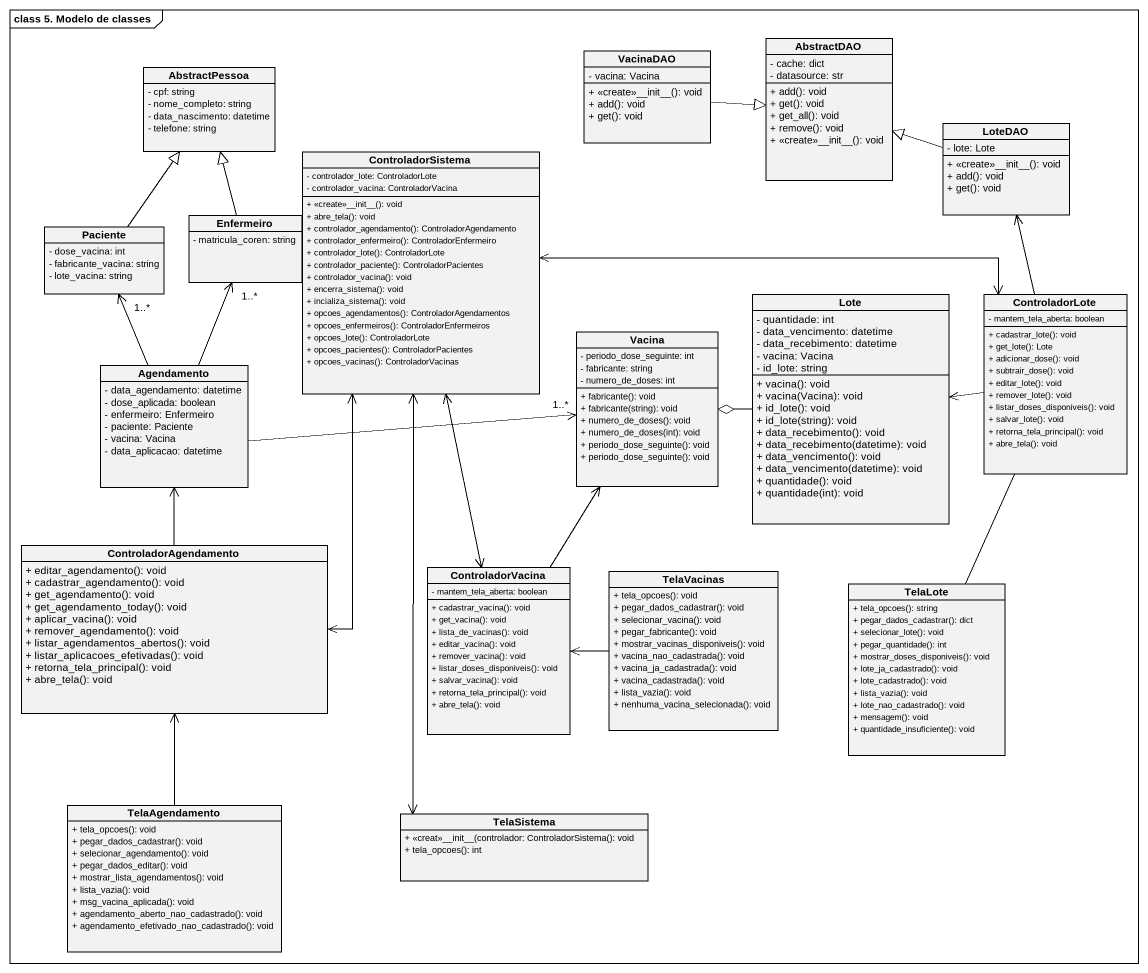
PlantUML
@startuml
mainframe class 5. Modelo de classes
hide circle
hide empty members
skinparam classAttributeIconSize 0
class VacinaDAO {
  - vacina: Vacina
  + <<create>>~__init~__(): void
  + add(): void
  + get(): void
}
class AbstractDAO {
  - cache: dict
  - datasource: str
  + add(): void
  + get(): void
  + get_all(): void
  + remove(): void
  + <<create>>~__init~__(): void
}
class AbstractPessoa {
  - cpf: string
  - nome_completo: string
  - data_nascimento: datetime
  - telefone: string
}
class LoteDAO {
  - lote: Lote
  + <<create>>~__init~__(): void
  + add(): void
  + get(): void
}
class ControladorSistema {
  - controlador_lote: ControladorLote
  - controlador_vacina: ControladorVacina
  + <<create>>~__init~__(): void
  + abre_tela(): void
  + controlador_agendamento(): ControladorAgendamento
  + controlador_enfermeiro(): ControladorEnfermeiro
  + controlador_lote(): ControladorLote
  + controlador_paciente(): ControladorPacientes
  + controlador_vacina(): void
  + encerra_sistema(): void
  + incializa_sistema(): void
  + opcoes_agendamentos(): ControladorAgendamentos
  + opcoes_enfermeiros(): ControladorEnfermeiros
  + opcoes_lote(): ControladorLote
  + opcoes_pacientes(): ControladorPacientes
  + opcoes_vacinas(): ControladorVacinas
}
class Paciente {
  - dose_vacina: int
  - fabricante_vacina: string
  - lote_vacina: string
}
class Enfermeiro {
  - matricula_coren: string
}
class Lote {
  - quantidade: int
  - data_vencimento: datetime
  - data_recebimento: datetime
  - vacina: Vacina
  - id_lote: string
  + vacina(): void
  + vacina(Vacina): void
  + id_lote(): void
  + id_lote(string): void
  + data_recebimento(): void
  + data_recebimento(datetime): void
  + data_vencimento(): void
  + data_vencimento(datetime): void
  + quantidade(): void
  + quantidade(int): void
}
class ControladorLote {
  - mantem_tela_aberta: boolean
  + cadastrar_lote(): void
  + get_lote(): Lote
  + adicionar_dose(): void
  + subtrair_dose(): void
  + editar_lote(): void
  + remover_lote(): void
  + listar_doses_disponiveis(): void
  + salvar_lote(): void
  + retorna_tela_principal(): void
  + abre_tela(): void
}
class Vacina {
  - periodo_dose_seguinte: int
  - fabricante: string
  - numero_de_doses: int
  + fabricante(): void
  + fabricante(string): void
  + numero_de_doses(): void
  + numero_de_doses(int): void
  + periodo_dose_seguinte(): void
  + periodo_dose_seguinte(): void
}
class Agendamento {
  - data_agendamento: datetime
  - dose_aplicada: boolean
  - enfermeiro: Enfermeiro
  - paciente: Paciente
  - vacina: Vacina
  - data_aplicacao: datetime
}
class ControladorAgendamento {
  + editar_agendamento(): void
  + cadastrar_agendamento(): void
  + get_agendamento(): void
  + get_agendamento_today(): void
  + aplicar_vacina(): void
  + remover_agendamento(): void
  + listar_agendamentos_abertos(): void
  + listar_aplicacoes_efetivadas(): void
  + retorna_tela_principal(): void
  + abre_tela(): void
}
class ControladorVacina {
  - mantem_tela_aberta: boolean
  + cadastrar_vacina(): void
  + get_vacina(): void
  + lista_de_vacinas(): void
  + editar_vacina(): void
  + remover_vacina(): void
  + listar_doses_disponiveis(): void
  + salvar_vacina(): void
  + retorna_tela_principal(): void
  + abre_tela(): void
}
class TelaVacinas {
  + tela_opcoes(): void
  + pegar_dados_cadastrar(): void
  + selecionar_vacina(): void
  + pegar_fabricante(): void
  + mostrar_vacinas_disponiveis(): void
  + vacina_nao_cadastrada(): void
  + vacina_ja_cadastrada(): void
  + vacina_cadastrada(): void
  + lista_vazia(): void
  + nenhuma_vacina_selecionada(): void
}
class TelaLote {
  + tela_opcoes(): string
  + pegar_dados_cadastrar(): dict
  + selecionar_lote(): void
  + pegar_quantidade(): int
  + mostrar_doses_disponiveis(): void
  + lote_ja_cadastrado(): void
  + lote_cadastrado(): void
  + lista_vazia(): void
  + lote_nao_cadastrado(): void
  + mensagem(): void
  + quantidade_insuficiente(): void
}
class TelaAgendamento {
  + tela_opcoes(): void
  + pegar_dados_cadastrar(): void
  + selecionar_agendamento(): void
  + pegar_dados_editar(): void
  + mostrar_lista_agendamentos(): void
  + lista_vazia(): void
  + msg_vacina_aplicada(): void
  + agendamento_aberto_nao_cadastrado(): void
  + agendamento_efetivado_nao_cadastrado(): void
}
class TelaSistema {
  + <<creat>>~__init~__(controlador: ControladorSistema(): void
  + tela_opcoes(): int
}
VacinaDAO -right-|> AbstractDAO
LoteDAO -left-|> AbstractDAO
ControladorSistema <-right-> ControladorLote
ControladorSistema <--> ControladorAgendamento
ControladorSistema <--> ControladorVacina
ControladorSistema <--> TelaSistema
Paciente -up-|> AbstractPessoa
Enfermeiro -up-|> AbstractPessoa
Lote -left-o Vacina
ControladorLote -up-> LoteDAO
ControladorLote -left-> Lote
Vacina "1..*" <-left- Agendamento
Agendamento -up-> "1..*" Paciente
Agendamento -up-> "1..*" Enfermeiro
ControladorAgendamento -up-> Agendamento
ControladorVacina -up-> Vacina
TelaVacinas -left-> ControladorVacina
TelaLote -up- ControladorLote
TelaAgendamento -up-> ControladorAgendamento
@enduml
